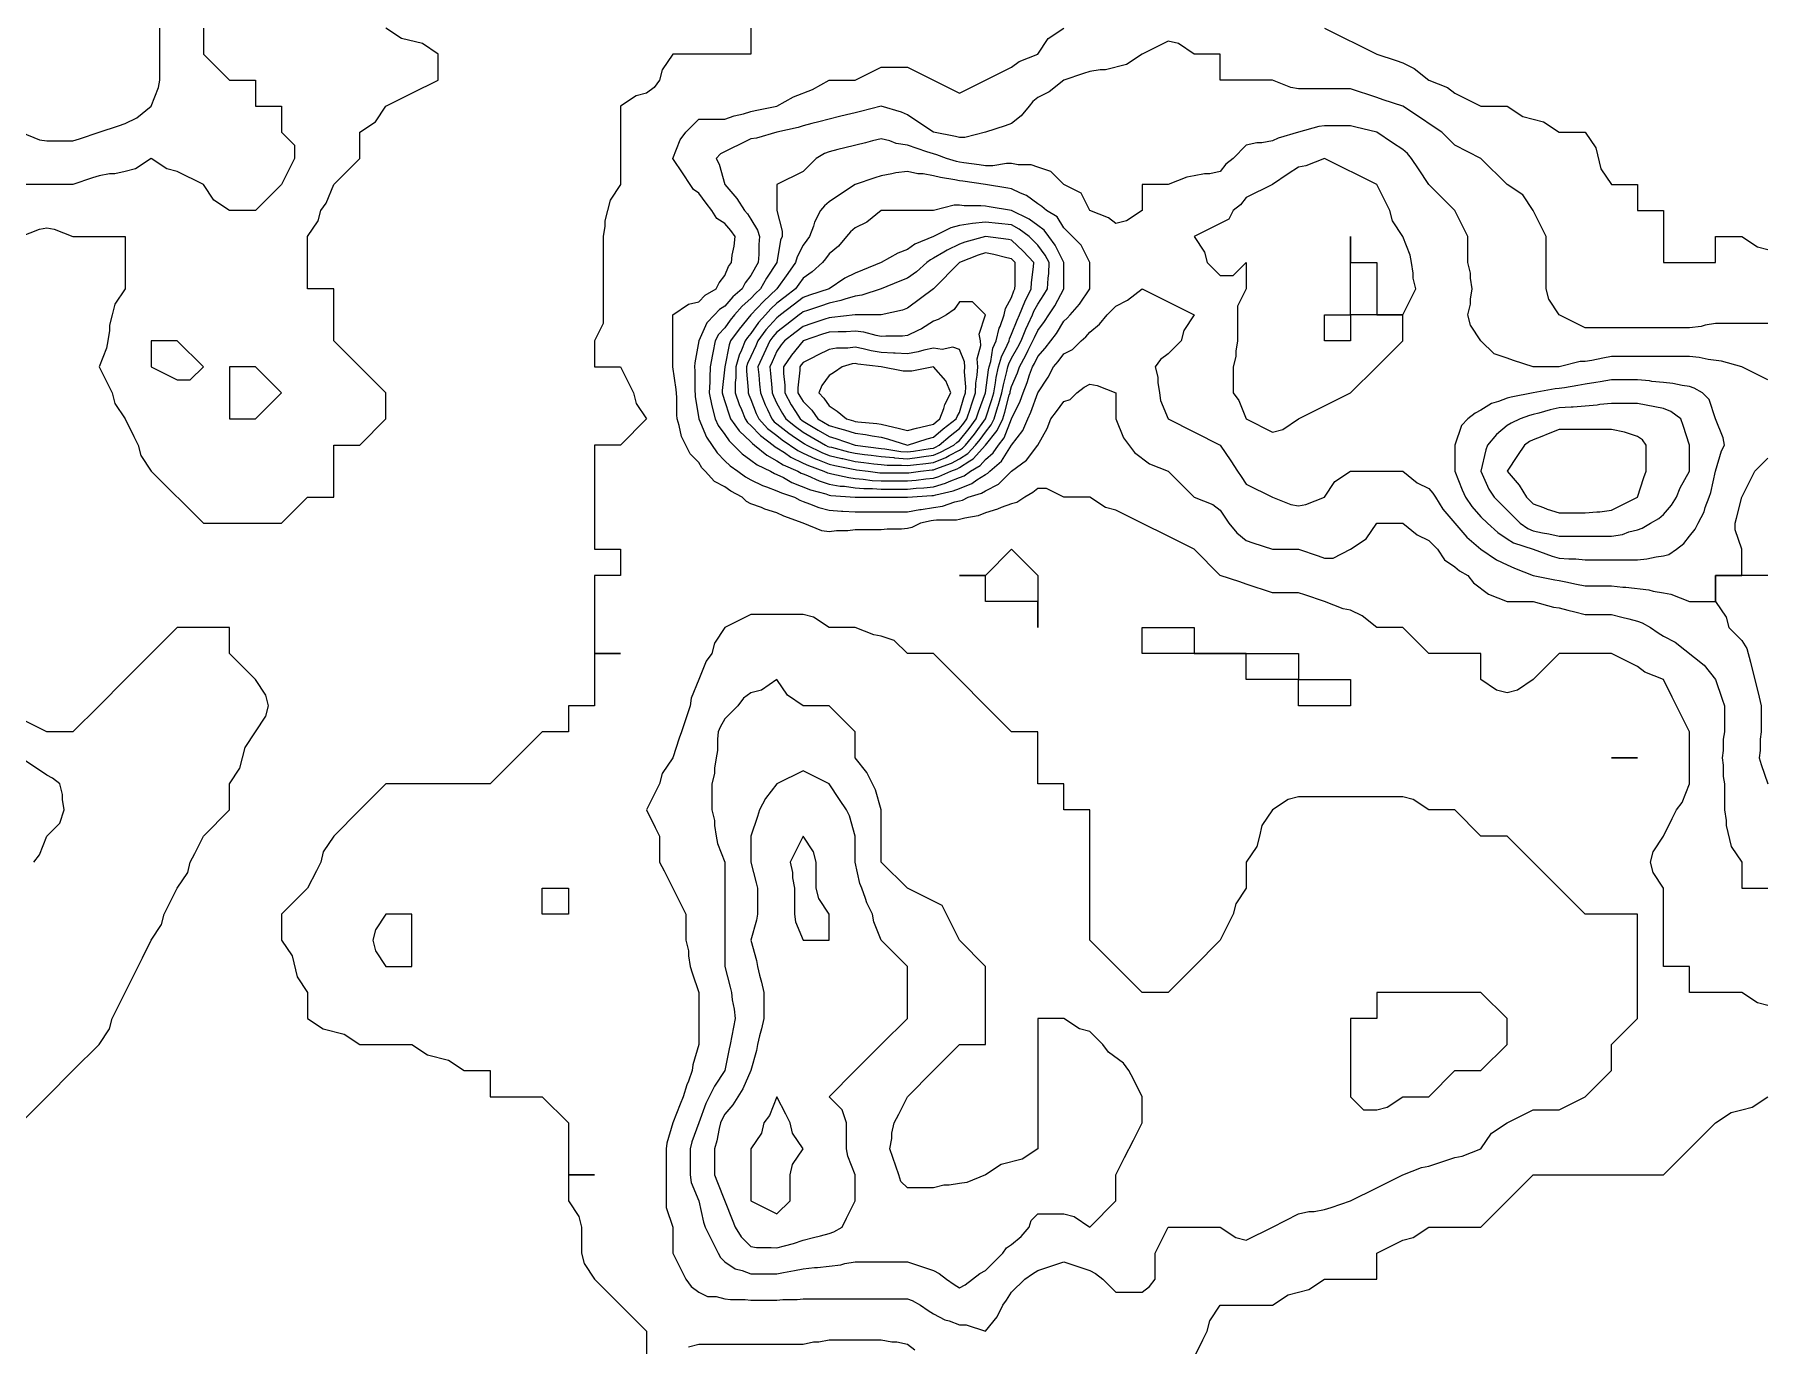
# Model space of a CAD drawing. Header units: inches. Extents: x 794995 to 811195, y 2485918 to 2508058.
# Drawn here: x 803711 to 805700, y 2494932 to 2496441 of the extents above; entities that cross this region are included whole.
import ezdxf

# ---------------------------------------------------------------- set-up
doc = ezdxf.new("R2010")
doc.units = ezdxf.units.IN
doc.header["$MEASUREMENT"] = 0
doc.layers.add('contour', color=7, linetype='Continuous')

msp = doc.modelspace()

# ---------------------------------------------------------------- linework, layer by layer
at = {"layer": 'contour'}
for points in [[(803695.2, 2496328.4), (803716.6, 2496319.8), (803725.2, 2496318.4), (803755.2, 2496318.4), (803762.7, 2496320.9), (803785.2, 2496328.4), (803807.7, 2496335.9), (803815.2, 2496338.4), (803828.5, 2496345), (803845.2, 2496358.4), (803853.7, 2496379.8), (803855.2, 2496388.4), (803855.2, 2496448.4)], [(803905.2, 2496448.4), (803905.2, 2496418.4), (803935.2, 2496388.4), (803965.2, 2496388.4), (803965.2, 2496358.4), (803995.2, 2496358.4), (803995.2, 2496328.4), (804010.2, 2496313.4), (804010.2, 2496298.4), (804005.2, 2496288.4), (803995.2, 2496268.4), (803965.2, 2496238.4), (803935.2, 2496238.4), (803917.2, 2496250.4), (803905.2, 2496268.4), (803875.2, 2496283.4), (803863.2, 2496286.4), (803845.2, 2496298.4), (803827.2, 2496286.4), (803815.2, 2496283.4), (803803.2, 2496280.4), (803797.2, 2496280.4), (803785.2, 2496278.4), (803777.7, 2496275.9), (803755.2, 2496268.4), (803695.2, 2496268.4)], [(803695.2, 2496208.4), (803716.6, 2496216.9), (803725.2, 2496218.4), (803733.7, 2496216.9), (803755.2, 2496208.4), (803815.2, 2496208.4), (803815.2, 2496148.4), (803803.2, 2496130.4), (803800.2, 2496118.4), (803797.2, 2496106.4), (803797.2, 2496100.4), (803795.2, 2496088.4), (803793.7, 2496079.8), (803785.2, 2496058.4), (803795.2, 2496038.4), (803800.2, 2496028.4), (803803.2, 2496016.4), (803815.2, 2495998.4), (803825.2, 2495978.4), (803830.2, 2495968.4), (803833.2, 2495956.4), (803845.2, 2495938.4), (803905.2, 2495878.4), (803995.2, 2495878.4), (804025.2, 2495908.4), (804055.2, 2495908.4), (804055.2, 2495968.4), (804085.2, 2495968.4), (804115.2, 2495998.4), (804115.2, 2496028.4), (804055.2, 2496088.4), (804055.2, 2496148.4), (804025.2, 2496148.4), (804025.2, 2496208.4), (804037.2, 2496226.4), (804040.2, 2496238.4), (804046.6, 2496246.9), (804055.2, 2496268.4), (804085.2, 2496298.4), (804085.2, 2496328.4), (804103.2, 2496340.4), (804115.2, 2496358.4), (804145.2, 2496373.4), (804175.2, 2496388.4), (804175.2, 2496418.4), (804157.2, 2496430.4), (804133.2, 2496436.4), (804115.2, 2496448.4)], [(804535.2, 2496448.4), (804535.2, 2496418.4), (804445.2, 2496418.4), (804433.2, 2496400.4), (804430.2, 2496388.4), (804423.7, 2496379.8), (804415.2, 2496373.4), (804403.2, 2496370.4), (804385.2, 2496358.4), (804385.2, 2496268.4), (804373.2, 2496250.4), (804370.2, 2496238.4), (804367.2, 2496226.4), (804367.2, 2496220.4), (804365.2, 2496208.4), (804365.2, 2496108.4), (804355.2, 2496088.4), (804355.2, 2496058.4), (804385.2, 2496058.4), (804395.2, 2496038.4), (804400.2, 2496028.4), (804403.2, 2496016.4), (804415.2, 2495998.4), (804385.2, 2495968.4), (804355.2, 2495968.4), (804355.2, 2495938.4), (804355.2, 2495848.4), (804385.2, 2495848.4), (804385.2, 2495818.4), (804355.2, 2495818.4), (804355.2, 2495788.4), (804355.2, 2495728.4), (804385.2, 2495728.4), (804355.2, 2495728.4), (804355.2, 2495698.4), (804355.2, 2495668.4), (804325.2, 2495668.4), (804325.2, 2495638.4), (804295.2, 2495638.4), (804265.2, 2495608.4), (804235.2, 2495578.4), (804115.2, 2495578.4), (804085.2, 2495548.4), (804055.2, 2495518.4), (804043.2, 2495500.4), (804040.2, 2495488.4), (804035.2, 2495478.4), (804025.2, 2495458.4), (803995.2, 2495428.4), (803995.2, 2495398.4), (804007.2, 2495380.4), (804013.2, 2495356.4), (804025.2, 2495338.4), (804025.2, 2495308.4), (804043.2, 2495296.4), (804067.2, 2495290.4), (804085.2, 2495278.4), (804145.2, 2495278.4), (804163.2, 2495266.4), (804187.2, 2495260.4), (804205.2, 2495248.4), (804235.2, 2495248.4), (804235.2, 2495218.4), (804295.2, 2495218.4), (804325.2, 2495188.4), (804325.2, 2495128.4), (804355.2, 2495128.4), (804325.2, 2495128.4), (804325.2, 2495098.4), (804337.2, 2495080.4), (804340.2, 2495068.4), (804340.2, 2495038.4), (804343.2, 2495026.4), (804355.2, 2495008.4), (804415.2, 2494948.4), (804415.2, 2494918.4)], [(805705.2, 2495323.4), (805693.2, 2495326.4), (805675.2, 2495338.4), (805615.2, 2495338.4), (805615.2, 2495368.4), (805585.2, 2495368.4), (805585.2, 2495458.4), (805573.2, 2495476.4), (805570.2, 2495488.4), (805573.2, 2495500.4), (805585.2, 2495518.4), (805595.2, 2495538.4), (805600.2, 2495548.4), (805606.6, 2495556.9), (805615.2, 2495578.4), (805615.2, 2495638.4), (805605.2, 2495658.4), (805595.2, 2495678.4), (805585.2, 2495698.4), (805563.7, 2495706.9), (805555.2, 2495713.4), (805525.2, 2495728.4), (805465.2, 2495728.4), (805435.2, 2495698.4), (805417.2, 2495686.4), (805405.2, 2495683.4), (805393.2, 2495686.4), (805375.2, 2495698.4), (805375.2, 2495728.4), (805315.2, 2495728.4), (805285.2, 2495758.4), (805255.2, 2495758.4), (805238.5, 2495771.7), (805225.2, 2495778.4), (805216.6, 2495779.8), (805195.2, 2495788.4), (805172.7, 2495795.9), (805165.2, 2495798.4), (805135.2, 2495798.4), (805105.2, 2495808.4), (805097.7, 2495810.9), (805075.2, 2495818.4), (805045.2, 2495848.4), (804955.2, 2495893.4), (804943.2, 2495896.4), (804925.2, 2495908.4), (804895.2, 2495908.4), (804875.2, 2495918.4), (804865.2, 2495918.4), (804859.7, 2495913.8), (804850.2, 2495908.4), (804841.2, 2495902.4), (804835.2, 2495900.9), (804823.2, 2495896.4), (804819, 2495894.5), (804805.2, 2495890.4), (804796.6, 2495886.9), (804781.2, 2495884.4), (804775.2, 2495882.6), (804771.6, 2495881.9), (804748.7, 2495881.9), (804745.2, 2495881.4), (804742.5, 2495881), (804730.2, 2495878.4), (804720.2, 2495873.4), (804715.2, 2495872.4), (804708.5, 2495871.7), (804691.8, 2495871.7), (804685.2, 2495870.9), (804655.2, 2495870.9), (804646.6, 2495869.8), (804633.7, 2495869.8), (804625.2, 2495868.4), (804616.6, 2495869.8), (804595.2, 2495878.4), (804573.2, 2495886.4), (804565.2, 2495890.4), (804551.3, 2495894.5), (804547.2, 2495896.4), (804535.2, 2495900.9), (804530.2, 2495903.4), (804525.2, 2495908.4), (804512.2, 2495915.4), (804505.2, 2495920.4), (804493.2, 2495926.4), (804482.7, 2495938.4), (804478.9, 2495942.1), (804475.2, 2495948.4), (804465.2, 2495958.4), (804455.2, 2495978.4), (804452.7, 2495990.9), (804450.2, 2495998.4), (804449.8, 2496003), (804449.8, 2496023.7), (804449.2, 2496032.4), (804445.2, 2496058.4), (804445.2, 2496118.4), (804463.2, 2496130.4), (804475.2, 2496133.4), (804482.7, 2496140.9), (804495.2, 2496148.4), (804498.5, 2496155), (804505.2, 2496163.4), (804509.4, 2496174.1), (804512.7, 2496178.4), (804513.7, 2496186.9), (804516.1, 2496197.5), (804517.2, 2496208.4), (804512.2, 2496215.4), (804505.2, 2496223.4), (804495.9, 2496229.1), (804490.2, 2496238.4), (804483.7, 2496246.9), (804475.2, 2496258.4), (804469.2, 2496262.4), (804465.2, 2496268.4), (804457.2, 2496280.4), (804445.2, 2496298.4), (804453.7, 2496319.8), (804460.2, 2496328.4), (804475.2, 2496343.4), (804505.2, 2496343.4), (804516.1, 2496347.5), (804526.6, 2496349.8), (804535.2, 2496352.4), (804540.2, 2496353.4), (804565.2, 2496358.4), (804584.2, 2496369.3), (804606.1, 2496377.5), (804625.2, 2496388.4), (804655.2, 2496388.4), (804685.2, 2496403.4), (804715.2, 2496403.4), (804775.2, 2496373.4), (804805.2, 2496388.4), (804835.2, 2496403.4), (804843.7, 2496409.8), (804865.2, 2496418.4), (804877.2, 2496436.4), (804895.2, 2496448.4)], [(805195.2, 2496448.4), (805255.2, 2496418.4), (805277.7, 2496410.9), (805285.2, 2496408.4), (805298.5, 2496401.7), (805315.2, 2496388.4), (805336.6, 2496379.8), (805345.2, 2496373.4), (805375.2, 2496358.4), (805405.2, 2496358.4), (805423.2, 2496346.4), (805447.2, 2496340.4), (805465.2, 2496328.4), (805495.2, 2496328.4), (805507.2, 2496310.4), (805513.2, 2496286.4), (805525.2, 2496268.4), (805555.2, 2496268.4), (805555.2, 2496238.4), (805585.2, 2496238.4), (805585.2, 2496178.4), (805645.2, 2496178.4), (805645.2, 2496208.4), (805675.2, 2496208.4), (805693.2, 2496196.4), (805705.2, 2496193.4)], [(805705.2, 2496108.4), (805645.2, 2496108.4), (805633.2, 2496106.4), (805628.5, 2496105), (805615.2, 2496103.4), (805495.2, 2496103.4), (805465.2, 2496118.4), (805453.2, 2496136.4), (805450.2, 2496148.4), (805450.2, 2496208.4), (805445.2, 2496218.4), (805435.2, 2496238.4), (805423.2, 2496256.4), (805405.2, 2496268.4), (805375.2, 2496298.4), (805345.2, 2496313.4), (805330.2, 2496328.4), (805321.2, 2496334.4), (805303.2, 2496346.4), (805285.2, 2496358.4), (805262.7, 2496365.9), (805255.2, 2496368.4), (805225.2, 2496378.4), (805165.2, 2496378.4), (805156.6, 2496379.8), (805135.2, 2496388.4), (805075.2, 2496388.4), (805075.2, 2496418.4), (805045.2, 2496418.4), (805027.2, 2496430.4), (805015.2, 2496433.4), (804985.2, 2496418.4), (804967.2, 2496406.4), (804943.2, 2496400.4), (804937.2, 2496400.4), (804925.2, 2496398.4), (804917.7, 2496395.9), (804895.2, 2496388.4), (804878.5, 2496375), (804865.2, 2496368.4), (804859.7, 2496363.8), (804855.2, 2496358.4), (804846.1, 2496347.5), (804835.2, 2496338.4), (804827.7, 2496335.9), (804805.2, 2496328.4), (804781.2, 2496322.4), (804775.2, 2496322.4), (804770.5, 2496323.7), (804745.2, 2496328.4), (804727.2, 2496340.4), (804715.2, 2496348.4), (804708.5, 2496351.7), (804685.2, 2496358.4), (804661.2, 2496352.4), (804655.2, 2496350.9), (804645.2, 2496348.4), (804637.2, 2496346.4), (804613.2, 2496340.4), (804605.2, 2496338.4), (804595.2, 2496335.9), (804589.7, 2496333.8), (804565.2, 2496328.4), (804541.8, 2496321.7), (804535.2, 2496320.9), (804500.2, 2496303.4), (804495.2, 2496298.4), (804498.5, 2496291.7), (804505.2, 2496268.4), (804519, 2496252.2), (804527.7, 2496238.4), (804531.2, 2496234.4), (804535.2, 2496228.4), (804542.7, 2496215.9), (804545.2, 2496208.4), (804544.4, 2496199.1), (804544.4, 2496187.6), (804543.7, 2496178.4), (804540.4, 2496173.1), (804535.2, 2496163.4), (804528.5, 2496155), (804525.2, 2496148.4), (804514.4, 2496139.1), (804505.2, 2496128.4), (804499.2, 2496124.4), (804493.2, 2496118.4), (804484.6, 2496108.9), (804475.2, 2496088.4), (804470.5, 2496063), (804470.2, 2496058.4), (804470.5, 2496053.7), (804470.5, 2496033), (804471.2, 2496024.4), (804475.2, 2495998.4), (804484.2, 2495977.4), (804496.2, 2495959.4), (804505.2, 2495950.4), (804511.2, 2495944.4), (804520.2, 2495938.4), (804528.8, 2495932), (804535.2, 2495928.4), (804548.5, 2495921.7), (804553.2, 2495920.4), (804565.2, 2495915.9), (804570.2, 2495913.4), (804585.2, 2495908.4), (804591.6, 2495904.8), (804595.2, 2495903.4), (804602.7, 2495900.9), (804613.2, 2495896.4), (804625.2, 2495893.4), (804639.3, 2495892.5), (804641, 2495892.5), (804655.2, 2495891.7), (804715.2, 2495891.7), (804729.4, 2495894.1), (804731, 2495894.2), (804745.2, 2495896.4), (804755.6, 2495897.9), (804769.7, 2495902.9), (804775.2, 2495904.1), (804778.5, 2495905), (804785.2, 2495908.4), (804800.5, 2495913), (804805.2, 2495915.9), (804820.2, 2495923.4), (804835.2, 2495938.4), (804852.3, 2495951.2), (804865.2, 2495968.4), (804876.1, 2495987.5), (804880.2, 2495998.4), (804886.6, 2496006.9), (804895.2, 2496018.4), (804902.7, 2496020.9), (804910.2, 2496028.4), (804918.5, 2496035), (804925.2, 2496038.4), (804933.7, 2496036.9), (804955.2, 2496028.4), (804955.2, 2495998.4), (804963.7, 2495976.9), (804976.6, 2495959.8), (804993.7, 2495946.9), (805015.2, 2495938.4), (805045.2, 2495908.4), (805066.6, 2495899.8), (805075.2, 2495893.4), (805081.2, 2495884.4), (805085.2, 2495878.4), (805094.2, 2495867.5), (805105.2, 2495858.4), (805112.7, 2495855.9), (805135.2, 2495848.4), (805165.2, 2495848.4), (805187.7, 2495840.9), (805195.2, 2495838.4), (805205.2, 2495838.4), (805225.2, 2495848.4), (805243.2, 2495860.4), (805255.2, 2495878.4), (805285.2, 2495878.4), (805301.8, 2495865), (805315.2, 2495858.4), (805320.2, 2495853.4), (805325.2, 2495848.4), (805333.2, 2495836.4), (805345.2, 2495828.4), (805350.6, 2495823.8), (805360.2, 2495818.4), (805366.6, 2495809.8), (805383.7, 2495796.9), (805405.2, 2495788.4), (805435.2, 2495788.4), (805458.5, 2495781.7), (805465.2, 2495780.9), (805475.2, 2495778.4), (805483.2, 2495776.4), (805495.2, 2495773.4), (805525.2, 2495773.4), (805537.2, 2495770.4), (805545.2, 2495768.4), (805555.2, 2495765.9), (805560.6, 2495763.8), (805570.2, 2495758.4), (805579.2, 2495752.4), (805585.2, 2495748.4), (805598.5, 2495741.7), (805631.8, 2495715), (805645.2, 2495698.4), (805652.7, 2495675.9), (805655.2, 2495668.4), (805655.2, 2495638.4), (805653.7, 2495629.8), (805653.7, 2495616.9), (805652.7, 2495608.4), (805653.7, 2495599.8), (805653.7, 2495586.9), (805655.2, 2495578.4), (805655.2, 2495548.4), (805657.2, 2495536.4), (805657.2, 2495530.4), (805663.2, 2495506.4), (805675.2, 2495488.4), (805675.2, 2495458.4), (805705.2, 2495458.4)], [(805705.2, 2496043.4), (805675.2, 2496058.4), (805651.8, 2496065), (805636.6, 2496066.9), (805626.1, 2496069.3), (805615.2, 2496070.4), (805525.2, 2496070.4), (805515.2, 2496068.4), (805502.7, 2496065.9), (805495.2, 2496064.4), (805489.2, 2496064.4), (805465.2, 2496058.4), (805435.2, 2496058.4), (805412.7, 2496065.9), (805405.2, 2496068.4), (805390.2, 2496073.4), (805375.2, 2496088.4), (805363.2, 2496106.4), (805360.2, 2496118.4), (805363.2, 2496130.4), (805363.2, 2496136.4), (805365.2, 2496148.4), (805363.2, 2496160.4), (805363.2, 2496166.4), (805360.2, 2496178.4), (805360.2, 2496208.4), (805355.2, 2496218.4), (805345.2, 2496238.4), (805315.2, 2496268.4), (805303.2, 2496286.4), (805295.2, 2496298.4), (805290.6, 2496303.8), (805285.2, 2496308.4), (805273.2, 2496316.4), (805255.2, 2496328.4), (805231.2, 2496334.4), (805225.2, 2496335.9), (805195.2, 2496335.9), (805188.5, 2496335), (805165.2, 2496328.4), (805141.8, 2496321.7), (805135.2, 2496318.4), (805123.2, 2496316.4), (805117.2, 2496316.4), (805105.2, 2496313.4), (805090.2, 2496298.4), (805081.8, 2496291.7), (805075.2, 2496283.4), (805063.2, 2496280.4), (805057.2, 2496280.4), (805045.2, 2496278.4), (805036.6, 2496276.9), (805015.2, 2496268.4), (804985.2, 2496268.4), (804985.2, 2496238.4), (804967.2, 2496226.4), (804955.2, 2496223.4), (804946.6, 2496229.8), (804925.2, 2496238.4), (804915.2, 2496258.4), (804895.2, 2496268.4), (804880.2, 2496283.4), (804865.2, 2496288.4), (804857.7, 2496290.9), (804842.7, 2496290.9), (804835.2, 2496292.4), (804829.2, 2496292.4), (804813.7, 2496289.8), (804805.2, 2496289.8), (804797.7, 2496290.9), (804780.2, 2496293.4), (804775.2, 2496294.1), (804771.6, 2496294.8), (804760.2, 2496298.4), (804749.2, 2496302.4), (804745.2, 2496303.4), (804737.7, 2496305.9), (804715.2, 2496313.4), (804702.3, 2496315.5), (804695.2, 2496318.4), (804685.2, 2496320.9), (804675.2, 2496318.4), (804667.2, 2496316.4), (804643.2, 2496310.4), (804635.2, 2496308.4), (804625.2, 2496305.9), (804619.7, 2496303.8), (804610.2, 2496298.4), (804595.2, 2496283.4), (804565.2, 2496268.4), (804565.2, 2496238.4), (804571.2, 2496214.4), (804571.2, 2496208.4), (804569.4, 2496204.1), (804565.2, 2496178.4), (804553.2, 2496160.4), (804546.4, 2496148.4), (804540.6, 2496142.9), (804535.2, 2496137.1), (804525.2, 2496128.4), (804516.4, 2496118.4), (804511.4, 2496112.2), (804505.2, 2496103.4), (804498, 2496095.6), (804493.9, 2496088.4), (804491.3, 2496074.5), (804490.9, 2496072.6), (804488.5, 2496058.4), (804487.8, 2496045.7), (804487.8, 2496041), (804487.2, 2496028.4), (804490.2, 2496013.4), (804493.9, 2495998.4), (804497.7, 2495990.9), (804505.2, 2495980.4), (804510, 2495973.2), (804515.2, 2495968.4), (804525.2, 2495958.4), (804535.2, 2495951.2), (804542.4, 2495945.6), (804557.7, 2495938.4), (804562.4, 2495935.6), (804565.2, 2495934.6), (804572.7, 2495930.9), (804582.3, 2495925.5), (804603.7, 2495916.9), (804621.4, 2495912.1), (804625.2, 2495910.9), (804627.3, 2495910.5), (804655.2, 2495908.4), (804715.2, 2495908.4), (804743.3, 2495910.2), (804745.2, 2495910.4), (804748, 2495911.2), (804767.9, 2495915.6), (804775.2, 2495918.4), (804789.3, 2495924.2), (804795.2, 2495928.4), (804805.2, 2495934.6), (804807.7, 2495935.9), (804810.2, 2495938.4), (804823.6, 2495949.9), (804835.2, 2495968.4), (804848.2, 2495985.3), (804853.9, 2495998.4), (804857.3, 2496006.2), (804865.2, 2496028.4), (804877.2, 2496046.4), (804883.2, 2496058.4), (804888.8, 2496064.7), (804895.2, 2496073.4), (804905.2, 2496078.4), (804915.2, 2496088.4), (804920.5, 2496093), (804925.2, 2496098.4), (804936.1, 2496107.5), (804945.2, 2496118.4), (804950.2, 2496123.4), (804955.2, 2496128.4), (804968.5, 2496135), (804985.2, 2496148.4), (805045.2, 2496118.4), (805033.2, 2496100.4), (805030.2, 2496088.4), (805015.2, 2496073.4), (805006.6, 2496066.9), (805000.2, 2496058.4), (805003.2, 2496046.4), (805003.2, 2496040.4), (805005.2, 2496028.4), (805006.6, 2496019.8), (805015.2, 2495998.4), (805075.2, 2495968.4), (805087.2, 2495950.4), (805095.2, 2495938.4), (805099.2, 2495932.4), (805105.2, 2495923.4), (805135.2, 2495908.4), (805156.6, 2495899.8), (805165.2, 2495898.4), (805173.7, 2495899.8), (805195.2, 2495908.4), (805207.2, 2495926.4), (805225.2, 2495938.4), (805285.2, 2495938.4), (805301.8, 2495925), (805315.2, 2495918.4), (805319.8, 2495913), (805322.7, 2495908.4), (805331.3, 2495894.5), (805359, 2495862.2), (805375.2, 2495848.4), (805393.2, 2495836.4), (805405.2, 2495830.4), (805413.7, 2495826.9), (805435.2, 2495818.4), (805460.2, 2495813.4), (805465.2, 2495812.4), (805472.7, 2495810.9), (805485.2, 2495808.4), (805495.2, 2495806.4), (805525.2, 2495806.4), (805538.5, 2495805), (805541.8, 2495805), (805568.5, 2495801.7), (805573.2, 2495800.4), (805585.2, 2495798.4), (805593.7, 2495796.9), (805615.2, 2495788.4), (805645.2, 2495788.4), (805645.2, 2495818.4), (805675.2, 2495818.4), (805675.2, 2495848.4), (805667.7, 2495870.9), (805667.7, 2495878.4), (805669.2, 2495884.4), (805675.2, 2495908.4), (805685.2, 2495928.4), (805690.2, 2495938.4), (805705.2, 2495953.4)], [(805705.2, 2495818.4), (805645.2, 2495818.4), (805645.2, 2495788.4), (805657.2, 2495770.4), (805660.2, 2495758.4), (805675.2, 2495743.4), (805681.2, 2495734.4), (805685.2, 2495718.4), (805687.2, 2495710.4), (805693.2, 2495686.4), (805695.2, 2495678.4), (805697.7, 2495668.4), (805697.7, 2495638.4), (805696.6, 2495629.8), (805696.6, 2495616.9), (805695.2, 2495608.4), (805697.7, 2495600.9), (805705.2, 2495578.4)], [(803695.2, 2495188.4), (803725.2, 2495218.4), (803755.2, 2495248.4), (803785.2, 2495278.4), (803797.2, 2495296.4), (803800.2, 2495308.4), (803805.2, 2495318.4), (803815.2, 2495338.4), (803825.2, 2495358.4), (803835.2, 2495378.4), (803845.2, 2495398.4), (803857.2, 2495416.4), (803860.2, 2495428.4), (803865.2, 2495438.4), (803875.2, 2495458.4), (803887.2, 2495476.4), (803890.2, 2495488.4), (803895.2, 2495498.4), (803905.2, 2495518.4), (803935.2, 2495548.4), (803935.2, 2495578.4), (803947.2, 2495596.4), (803953.2, 2495620.4), (803965.2, 2495638.4), (803977.2, 2495656.4), (803980.2, 2495668.4), (803977.2, 2495680.4), (803965.2, 2495698.4), (803935.2, 2495728.4), (803935.2, 2495758.4), (803875.2, 2495758.4), (803845.2, 2495728.4), (803815.2, 2495698.4), (803785.2, 2495668.4), (803755.2, 2495638.4), (803725.2, 2495638.4), (803695.2, 2495653.4)], [(803710.2, 2495488.4), (803716.6, 2495496.9), (803725.2, 2495518.4), (803740.2, 2495533.4), (803745.2, 2495548.4), (803743.2, 2495560.4), (803743.2, 2495566.4), (803740.2, 2495578.4), (803731.8, 2495585), (803725.2, 2495588.4), (803713.2, 2495596.4), (803695.2, 2495608.4)], [(805045.2, 2494918.4), (805055.2, 2494938.4), (805060.2, 2494948.4), (805063.2, 2494960.4), (805075.2, 2494978.4), (805135.2, 2494978.4), (805153.2, 2494990.4), (805165.2, 2494993.4), (805177.2, 2494996.4), (805195.2, 2495008.4), (805225.2, 2495008.4), (805255.2, 2495008.4), (805255.2, 2495038.4), (805285.2, 2495053.4), (805297.2, 2495056.4), (805315.2, 2495068.4), (805375.2, 2495068.4), (805405.2, 2495098.4), (805435.2, 2495128.4), (805585.2, 2495128.4), (805615.2, 2495158.4), (805645.2, 2495188.4), (805663.2, 2495200.4), (805675.2, 2495203.4), (805687.2, 2495206.4), (805705.2, 2495218.4)], [(804463.2, 2494930.4), (804475.2, 2494933.4), (804595.2, 2494933.4), (804607.2, 2494936.4), (804613.2, 2494936.4), (804625.2, 2494938.4), (804685.2, 2494938.4), (804697.2, 2494936.4), (804703.2, 2494936.4), (804715.2, 2494933.4), (804723.7, 2494926.9)]]:
    msp.add_lwpolyline(points, dxfattribs=at)
for points in [[(805135.2, 2495983.4), (805147.2, 2495986.4), (805165.2, 2495998.4), (805195.2, 2496013.4), (805225.2, 2496028.4), (805255.2, 2496058.4), (805285.2, 2496088.4), (805285.2, 2496118.4), (805225.2, 2496118.4), (805225.2, 2496088.4), (805195.2, 2496088.4), (805195.2, 2496118.4), (805225.2, 2496118.4), (805225.2, 2496208.4), (805225.2, 2496178.4), (805255.2, 2496178.4), (805255.2, 2496118.4), (805285.2, 2496118.4), (805295.2, 2496138.4), (805300.2, 2496148.4), (805297.2, 2496160.4), (805297.2, 2496166.4), (805295.2, 2496178.4), (805293.7, 2496186.9), (805285.2, 2496208.4), (805273.2, 2496226.4), (805270.2, 2496238.4), (805265.2, 2496248.4), (805255.2, 2496268.4), (805195.2, 2496298.4), (805173.7, 2496289.8), (805165.2, 2496288.4), (805153.2, 2496280.4), (805135.2, 2496268.4), (805105.2, 2496253.4), (805098.5, 2496245), (805090.2, 2496238.4), (805085.2, 2496228.4), (805075.2, 2496223.4), (805045.2, 2496208.4), (805057.2, 2496190.4), (805060.2, 2496178.4), (805075.2, 2496163.4), (805090.2, 2496163.4), (805105.2, 2496178.4), (805105.2, 2496148.4), (805095.2, 2496128.4), (805095.2, 2496118.4), (805095.2, 2496088.4), (805093.2, 2496076.4), (805093.2, 2496070.4), (805090.2, 2496058.4), (805090.2, 2496028.4), (805096.6, 2496019.8), (805105.2, 2495998.4)], [(804775.2, 2495930.9), (804780.5, 2495933.1), (804788, 2495938.4), (804798.8, 2495944.7), (804805.2, 2495951.7), (804814, 2495959.5), (804820.2, 2495968.4), (804826.6, 2495976.9), (804835.2, 2495998.4), (804844.8, 2496018.8), (804848.5, 2496028.4), (804853.2, 2496040.4), (804855.9, 2496049.1), (804859.2, 2496058.4), (804861.3, 2496062.2), (804865.2, 2496070.4), (804873.7, 2496079.8), (804880.2, 2496088.4), (804886.6, 2496096.9), (804895.2, 2496110.9), (804899.2, 2496114.4), (804902.7, 2496118.4), (804913.2, 2496130.4), (804925.2, 2496148.4), (804925.2, 2496178.4), (804915.2, 2496198.4), (804905.2, 2496208.4), (804900.2, 2496213.4), (804895.2, 2496218.4), (804887.7, 2496230.9), (804875.2, 2496238.4), (804869.8, 2496243), (804865.2, 2496245.9), (804852.3, 2496255.5), (804845.2, 2496258.4), (804835.2, 2496263.4), (804830.9, 2496264.1), (804805.2, 2496268.4), (804778.9, 2496272.1), (804775.2, 2496272.6), (804769.7, 2496273.8), (804753.2, 2496276.4), (804745.2, 2496278.4), (804733.2, 2496280.4), (804727.2, 2496280.4), (804715.2, 2496283.4), (804701.8, 2496281.7), (804697.2, 2496280.4), (804685.2, 2496278.4), (804677.7, 2496275.9), (804655.2, 2496268.4), (804637.2, 2496256.4), (804625.2, 2496248.4), (804619.7, 2496243.8), (804615.2, 2496238.4), (804608.5, 2496225), (804607.2, 2496220.4), (804602.7, 2496208.4), (804599.4, 2496204.1), (804595.2, 2496198.4), (804588.5, 2496185), (804586.6, 2496178.4), (804577.7, 2496165.9), (804565.2, 2496148.4), (804549.7, 2496133.8), (804535.2, 2496118.4), (804521.6, 2496101.9), (804511.8, 2496088.4), (804510, 2496083.6), (804505.2, 2496058.4), (804502.3, 2496031.2), (804502.2, 2496028.4), (804502.7, 2496025.9), (804505.2, 2496018.4), (804510, 2496003.2), (804511.8, 2495998.4), (804521.6, 2495984.8), (804535.2, 2495972.1), (804537, 2495970.2), (804539.4, 2495968.4), (804553.5, 2495956.7), (804565.2, 2495950.4), (804572.4, 2495945.6), (804589.2, 2495938.4), (804593, 2495936.2), (804595.2, 2495935.4), (804600.2, 2495933.4), (804613.9, 2495927.1), (804625.2, 2495923.4), (804638, 2495921.2), (804642.7, 2495920.9), (804655.2, 2495919.1), (804665.2, 2495918.4), (804675.2, 2495918.4), (804685.2, 2495917.7), (804715.2, 2495917.7), (804725.5, 2495918.7), (804734.2, 2495919.3), (804745.2, 2495920.4), (804759, 2495924.5), (804763.2, 2495926.4)], [(804745.2, 2495930.4), (804751.3, 2495932.2), (804765.2, 2495938.4), (804772.5, 2495941), (804775.2, 2495942.4), (804787.2, 2495950.4), (804790.9, 2495952.6), (804805.2, 2495968.4), (804818.5, 2495985), (804825.2, 2495998.4), (804827.5, 2496006.1), (804832.5, 2496025.8), (804833.3, 2496028.4), (804833.6, 2496029.9), (804835.2, 2496035.9), (804841.8, 2496051.7), (804844.2, 2496058.4), (804851.6, 2496071.9), (804854.2, 2496077.5), (804859.7, 2496088.4), (804861.3, 2496092.2), (804865.2, 2496100.4), (804873, 2496110.5), (804878, 2496118.4), (804884.7, 2496128.8), (804895.2, 2496148.4), (804895.2, 2496178.4), (804885.2, 2496198.4), (804878, 2496208.4), (804872.7, 2496215.9), (804865.2, 2496221.2), (804855.2, 2496228.4), (804835.2, 2496238.4), (804809.4, 2496242.6), (804805.2, 2496243.4), (804799.7, 2496243.8), (804780.6, 2496243.8), (804775.2, 2496244.4), (804769.2, 2496244.4), (804745.2, 2496238.4), (804685.2, 2496238.4), (804668.5, 2496225), (804655.2, 2496218.4), (804649.7, 2496213.8), (804645.2, 2496208.4), (804636.1, 2496197.5), (804625.2, 2496188.4), (804620.9, 2496182.6), (804617.7, 2496178.4), (804605.7, 2496167.8), (804595.2, 2496160.4), (804590.2, 2496153.4), (804586.6, 2496148.4), (804574.5, 2496139), (804565.2, 2496131.7), (804558.3, 2496125.2), (804551.8, 2496118.4), (804544, 2496109.5), (804535.2, 2496096.9), (804531.3, 2496092.2), (804528.5, 2496088.4), (804524.2, 2496077.5), (804521.6, 2496071.9), (804517.7, 2496058.4), (804517.7, 2496045.9), (804517.2, 2496040.4), (804517.2, 2496028.4), (804521.8, 2496015), (804524.2, 2496009.3), (804528.5, 2495998.4), (804531.3, 2495994.5), (804535.2, 2495990.9), (804546.1, 2495979.3), (804560.9, 2495968.4), (804563.2, 2495966.4), (804565.2, 2495965.4), (804573.7, 2495959.8), (804581.3, 2495954.5), (804595.2, 2495947.6), (804601.5, 2495944.7), (804619.2, 2495938.4), (804623.3, 2495936.5), (804625.2, 2495935.9), (804628.2, 2495935.4), (804647.7, 2495930.9), (804655.2, 2495929.8), (804664.4, 2495929.1), (804674.6, 2495927.8), (804685.2, 2495927.1), (804715.2, 2495927.1), (804725.4, 2495928.1), (804736.3, 2495929.5)], [(804715.2, 2495936.5), (804716.9, 2495936.6), (804730.2, 2495938.4), (804743.7, 2495939.8), (804745.2, 2495940), (804748, 2495941.2), (804765.8, 2495947.7), (804775.2, 2495952.4), (804784.8, 2495958.8), (804793.6, 2495968.4), (804798.8, 2495974.7), (804805.2, 2495983.4), (804811.8, 2495991.7), (804815.2, 2495998.4), (804819.4, 2496012.6), (804819.8, 2496013.7), (804823.9, 2496028.4), (804825.7, 2496037.8), (804829.7, 2496052.9), (804830.9, 2496058.4), (804831.8, 2496061.7), (804835.2, 2496068.4), (804842.4, 2496081.1), (804846.1, 2496088.4), (804851.6, 2496101.9), (804854.2, 2496107.5), (804859.2, 2496118.4), (804860.9, 2496122.6), (804865.2, 2496130.4), (804872.4, 2496141.2), (804876.4, 2496148.4), (804877.2, 2496160.4), (804877.8, 2496165.7), (804878.5, 2496178.4), (804873.7, 2496186.9), (804865.2, 2496198.4), (804860.4, 2496203.6), (804855.2, 2496208.4), (804843.7, 2496216.9), (804835.2, 2496221.7), (804805.2, 2496225), (804790.2, 2496223.4), (804775.2, 2496221.2), (804765.2, 2496218.4), (804745.2, 2496208.4), (804723.7, 2496199.8), (804715.2, 2496193.4), (804704.2, 2496189.3), (804685.2, 2496178.4), (804663.7, 2496169.8), (804655.2, 2496166.4), (804643.2, 2496160.4), (804625.2, 2496148.4), (804602.7, 2496140.9), (804595.2, 2496138.4), (804583.9, 2496129.6), (804569.4, 2496118.4), (804567, 2496116.5), (804565.2, 2496115), (804552.5, 2496101), (804543.3, 2496088.4), (804540.8, 2496082.7), (804535.2, 2496070.4), (804531.3, 2496062.2), (804530.2, 2496058.4), (804530.2, 2496053.4), (804532.2, 2496031.4), (804532.2, 2496028.4), (804532.9, 2496026.1), (804535.2, 2496020.9), (804541.4, 2496004.6), (804544.2, 2495998.4), (804554.4, 2495987.6), (804565.2, 2495979.3), (804571.3, 2495974.5), (804589, 2495962.2), (804595.2, 2495959.1), (804609.4, 2495952.6), (804611.8, 2495951.7), (804625.2, 2495946.4), (804631.6, 2495944.8), (804652.8, 2495940.8), (804655.2, 2495940.2), (804656.8, 2495940), (804670.2, 2495938.4), (804683.4, 2495936.6), (804685.2, 2495936.5)], [(804775.2, 2495962.4), (804778.8, 2495964.8), (804782.1, 2495968.4), (804792.4, 2495981.1), (804805.2, 2495998.4), (804812.5, 2496021), (804814.5, 2496028.4), (804816.7, 2496039.9), (804817.5, 2496046), (804820.2, 2496058.4), (804823.5, 2496070), (804830.2, 2496083.4), (804832.2, 2496088.4), (804832.8, 2496090.8), (804835.2, 2496095.9), (804841.4, 2496112.2), (804844.2, 2496118.4), (804850.2, 2496133.4), (804857.7, 2496148.4), (804858.1, 2496155.4), (804860.5, 2496173.7), (804860.9, 2496178.4), (804848.5, 2496191.7), (804835.2, 2496204.1), (804831.6, 2496204.8), (804805.2, 2496208.4), (804781.5, 2496202), (804775.2, 2496199.8), (804760.9, 2496192.6), (804757.2, 2496190.4), (804745.2, 2496183.4), (804741.8, 2496181.7), (804737.7, 2496178.4), (804725.7, 2496167.8), (804715.2, 2496160.4), (804706.6, 2496156.9), (804685.2, 2496148.4), (804662.7, 2496140.9), (804655.2, 2496139.8), (804643.2, 2496136.4), (804638.8, 2496134.7), (804625.2, 2496131.7), (804615.2, 2496128.4), (804600.2, 2496123.4), (804595.2, 2496121.7), (804593.3, 2496120.2), (804590.9, 2496118.4), (804576.4, 2496107.1), (804565.2, 2496098.4), (804560.4, 2496093.1), (804557, 2496088.4), (804543.3, 2496058.4), (804544.2, 2496049.4), (804545.2, 2496038.4), (804546.1, 2496028.4), (804551.6, 2496014.8), (804554.2, 2496009.3), (804559.2, 2495998.4), (804562.1, 2495995.3), (804565.2, 2495992.9), (804579, 2495982.2), (804586.6, 2495976.9), (804595.2, 2495970.9), (804596.7, 2495969.9), (804599.4, 2495968.4), (804616.6, 2495959.8), (804625.2, 2495956.4), (804639.8, 2495953), (804640.8, 2495952.8), (804655.2, 2495949.6), (804665.2, 2495948.4), (804676.6, 2495946.9), (804685.2, 2495945.9), (804692, 2495945.2), (804708.3, 2495945.2), (804715.2, 2495944.7), (804722.4, 2495945.6), (804736.4, 2495947.1), (804745.2, 2495948.4), (804759.3, 2495954.2), (804763.2, 2495956.4)], [(804745.2, 2495956.7), (804753.4, 2495960.1), (804768.5, 2495968.4), (804772.1, 2495971.4), (804775.2, 2495973.8), (804786.2, 2495987.3), (804794.4, 2495998.4), (804797.1, 2496006.5), (804805.2, 2496028.4), (804808.7, 2496054.8), (804809.4, 2496058.4), (804811.2, 2496064.4), (804813.7, 2496079.8), (804817.2, 2496088.4), (804820.8, 2496102.8), (804821.8, 2496105), (804826.6, 2496118.4), (804828.1, 2496125.4), (804835.2, 2496138.4), (804837.7, 2496145.9), (804838.9, 2496148.4), (804839.2, 2496152.4), (804839.2, 2496174.4), (804839.4, 2496178.4), (804837.4, 2496180.6), (804835.2, 2496182.6), (804829.7, 2496183.8), (804814.6, 2496187.8), (804805.2, 2496189.6), (804796.6, 2496186.9), (804775.2, 2496178.4), (804745.2, 2496148.4), (804715.2, 2496125.9), (804709.7, 2496123.8), (804685.2, 2496118.4), (804655.2, 2496118.4), (804628.3, 2496115.2), (804625.2, 2496115), (804620.2, 2496113.4), (804605.2, 2496108.4), (804595.2, 2496105), (804585.8, 2496097.7), (804573.7, 2496088.4), (804570, 2496083.6), (804565.2, 2496076.4), (804559.5, 2496064), (804557, 2496058.4), (804557.7, 2496050.9), (804559.2, 2496034.4), (804559.7, 2496028.4), (804561.3, 2496024.5), (804565.2, 2496016.4), (804571.4, 2496004.6), (804575.2, 2495998.4), (804586.4, 2495989.6), (804595.2, 2495983.4), (804604.6, 2495977.8), (804620.9, 2495968.4), (804623.7, 2495966.9), (804625.2, 2495966.4), (804627.8, 2495965.8), (804647.5, 2495960.7), (804655.2, 2495959), (804665.9, 2495957.6), (804673.5, 2495956.7), (804685.2, 2495955.2), (804699.6, 2495953.9), (804700.5, 2495953.7), (804715.2, 2495952.6), (804729.1, 2495954.4), (804731.6, 2495954.8)], [(804745.2, 2495965), (804747.5, 2495966), (804751.8, 2495968.4), (804764.4, 2495979.1), (804775.2, 2495987.5), (804780.1, 2495993.5), (804783.7, 2495998.4), (804787.8, 2496011), (804788.9, 2496014.6), (804793.6, 2496028.4), (804794, 2496039.5), (804795.7, 2496048.9), (804796.2, 2496058.4), (804795.7, 2496067.8), (804799.7, 2496082.9), (804799.2, 2496088.4), (804797.7, 2496095.9), (804805.2, 2496118.4), (804790.2, 2496133.4), (804775.2, 2496133.4), (804769.2, 2496124.4), (804760.2, 2496118.4), (804750.6, 2496112.9), (804745.2, 2496110.9), (804731.3, 2496102.2), (804727.2, 2496100.4), (804715.2, 2496094.4), (804709.7, 2496093.8), (804690.6, 2496093.8), (804685.2, 2496093.4), (804679.2, 2496094.4), (804665.2, 2496098.4), (804655.2, 2496099.6), (804644.6, 2496098.9), (804635.7, 2496098.9), (804625.2, 2496098.4), (804617.7, 2496095.9), (804595.2, 2496088.4), (804581.8, 2496071.7), (804572.7, 2496058.4), (804572.7, 2496050.9), (804574.2, 2496037.4), (804574.2, 2496028.4), (804581.6, 2496014.8), (804586.6, 2496006.9), (804591.8, 2495998.4), (804593.7, 2495996.9), (804595.2, 2495995.9), (804601.2, 2495992.4), (804612.5, 2495985.7), (804625.2, 2495978.4), (804632.9, 2495976.1), (804655.2, 2495968.4), (804685.2, 2495964.6), (804689.3, 2495964.2), (804707.8, 2495961), (804715.2, 2495960.5), (804722.1, 2495961.4), (804741.3, 2495964.5)], [(803875.2, 2496043.4), (803890.2, 2496043.4), (803905.2, 2496058.4), (803875.2, 2496088.4), (803845.2, 2496088.4), (803845.2, 2496058.4)], [(804745.2, 2495977.4), (804756.5, 2495987), (804771.4, 2495998.4), (804772.4, 2496001.1), (804775.2, 2496005.9), (804780.3, 2496023.2), (804782.1, 2496028.4), (804782.4, 2496035.6), (804780.9, 2496052.6), (804781.2, 2496058.4), (804780.9, 2496064.1), (804775.2, 2496078.4), (804767.7, 2496080.9), (804755.2, 2496078.4), (804745.2, 2496079.8), (804734.2, 2496077.5), (804727.8, 2496075.7), (804715.2, 2496073.4), (804701, 2496074.2), (804699.3, 2496074.2), (804685.2, 2496075), (804673.7, 2496076.9), (804664.4, 2496079.1), (804655.2, 2496080.9), (804646.6, 2496079.8), (804633.7, 2496079.8), (804625.2, 2496078.4), (804611.8, 2496071.7), (804605.2, 2496068.4), (804595.2, 2496063.4), (804592.9, 2496060.6), (804591.4, 2496058.4), (804591.4, 2496054.6), (804589.2, 2496034.4), (804589.2, 2496028.4), (804591.3, 2496024.5), (804595.2, 2496018.4), (804605.2, 2496008.4), (804612.3, 2495998.4), (804625.2, 2495990.9), (804635.7, 2495987.8), (804642.7, 2495985.9), (804655.2, 2495982), (804667.2, 2495980.4), (804674.6, 2495978.9), (804685.2, 2495977.4), (804692.4, 2495975.6), (804715.2, 2495968.4), (804738, 2495975.6)], [(803965.2, 2495998.4), (803995.2, 2496028.4), (803965.2, 2496058.4), (803935.2, 2496058.4), (803935.2, 2496028.4), (803935.2, 2495998.4)], [(804745.2, 2495992.4), (804748.4, 2495995.1), (804752.7, 2495998.4), (804757.2, 2496010.4), (804758.5, 2496015), (804765.2, 2496028.4), (804759.3, 2496042.5), (804745.2, 2496058.4), (804720.2, 2496053.4), (804710.2, 2496053.4), (804685.2, 2496058.4), (804658.3, 2496061.5), (804655.2, 2496062.1), (804651.8, 2496061.7), (804640.2, 2496058.4), (804631.2, 2496052.4), (804625.2, 2496048.4), (804616.6, 2496036.9), (804613.2, 2496028.4), (804619.2, 2496022.4), (804625.2, 2496013.4), (804634.4, 2496007.6), (804645.2, 2495998.4), (804653.1, 2495996.3), (804655.2, 2495995.6), (804658.3, 2495995.2), (804679.9, 2495993.1), (804685.2, 2495992.4), (804693.2, 2495990.4), (804704.7, 2495987.9), (804715.2, 2495985), (804725.6, 2495987.9), (804737.2, 2495990.4)], [(805585.2, 2495840.9), (805591.2, 2495842.4), (805600.2, 2495848.4), (805608.5, 2495855), (805615.2, 2495863.4), (805621.8, 2495871.7), (805625.2, 2495878.4), (805631.8, 2495891.7), (805633.2, 2495896.4), (805637.7, 2495908.4), (805639.7, 2495913.8), (805645.2, 2495938.4), (805651.8, 2495961.7), (805655.2, 2495968.4), (805653.7, 2495976.9), (805645.2, 2495998.4), (805637.7, 2496020.9), (805630.2, 2496028.4), (805620.6, 2496033.8), (805615.2, 2496035.9), (805606.6, 2496036.9), (805596.1, 2496039.3), (805585.2, 2496040.4), (805571.8, 2496041.7), (805569, 2496042.2), (805555.2, 2496043.4), (805525.2, 2496043.4), (805512.3, 2496041.2), (805507.2, 2496040.4), (805495.2, 2496038.4), (805486.6, 2496036.9), (805471.2, 2496034.4), (805465.2, 2496033.4), (805460.5, 2496033), (805435.2, 2496028.4), (805409.8, 2496023.7), (805405.2, 2496022.4), (805395.2, 2496018.4), (805387.2, 2496016.4), (805375.2, 2496008.4), (805368.5, 2496005), (805360.2, 2495998.4), (805352.7, 2495990.9), (805345.2, 2495968.4), (805345.2, 2495938.4), (805353.7, 2495916.9), (805357.2, 2495908.4), (805364.6, 2495897.8), (805375.2, 2495885.9), (805382.7, 2495878.4), (805394.6, 2495867.8), (805405.2, 2495860.4), (805412.7, 2495855.9), (805435.2, 2495848.4), (805457.2, 2495840.4), (805465.2, 2495838.4), (805476.1, 2495837.5), (805484.2, 2495837.5), (805495.2, 2495836.4), (805555.2, 2495836.4), (805566.1, 2495837.5), (805576.6, 2495839.8)], [(805555.2, 2495870.9), (805560.6, 2495872.9), (805570.2, 2495878.4), (805579.7, 2495883.8), (805585.2, 2495888.4), (805594.4, 2495899.1), (805600.2, 2495908.4), (805604.2, 2495919.3), (805615.2, 2495938.4), (805615.2, 2495968.4), (805607.7, 2495990.9), (805605.2, 2495998.4), (805593.7, 2496006.9), (805585.2, 2496010.4), (805555.2, 2496016.4), (805525.2, 2496016.4), (805511.8, 2496015), (805509, 2496014.5), (805481.3, 2496012.2), (805479, 2496012.2), (805465.2, 2496011.2), (805454.6, 2496008.9), (805441.8, 2496005), (805435.2, 2496003.4), (805431.2, 2496002.4), (805420.2, 2495998.4), (805409.8, 2495993.7), (805405.2, 2495990.9), (805393.2, 2495980.4), (805382.7, 2495968.4), (805380.6, 2495962.9), (805375.2, 2495938.4), (805384.4, 2495917.6), (805390.2, 2495908.4), (805420.2, 2495878.4), (805429.2, 2495872.4), (805435.2, 2495869.8), (805446.1, 2495867.5), (805453.2, 2495866.4), (805465.2, 2495863.4), (805525.2, 2495863.4), (805538, 2495865.5), (805545.2, 2495868.4)], [(805525.2, 2495893.4), (805555.2, 2495908.4), (805562.7, 2495930.9), (805565.2, 2495938.4), (805565.2, 2495968.4), (805561.2, 2495974.4), (805555.2, 2495978.4), (805540.2, 2495983.4), (805525.2, 2495986.4), (805465.2, 2495986.4), (805452.3, 2495981.2), (805445.2, 2495978.4), (805435.2, 2495974.4), (805431.2, 2495972.4), (805425.2, 2495968.4), (805417.2, 2495956.4), (805405.2, 2495938.4), (805419, 2495922.2), (805427.7, 2495908.4), (805435.2, 2495900.9), (805447.2, 2495896.4), (805451.3, 2495894.5), (805465.2, 2495890.4), (805495.2, 2495890.4), (805508.5, 2495891.7), (805511.8, 2495891.7)], [(804865.2, 2495758.4), (804865.2, 2495788.4), (804805.2, 2495788.4), (804805.2, 2495818.4), (804775.2, 2495818.4), (804805.2, 2495818.4), (804835.2, 2495848.4), (804865.2, 2495818.4)], [(804805.2, 2494948.4), (804818.5, 2494965), (804825.2, 2494978.4), (804829.2, 2494984.4), (804835.2, 2494993.4), (804850.2, 2495008.4), (804859.2, 2495014.4), (804865.2, 2495018.4), (804895.2, 2495028.4), (804925.2, 2495018.4), (804931.8, 2495015), (804940.2, 2495008.4), (804955.2, 2494993.4), (804985.2, 2494993.4), (804993.7, 2494999.8), (805000.2, 2495008.4), (805000.2, 2495038.4), (805005.2, 2495048.4), (805015.2, 2495068.4), (805075.2, 2495068.4), (805093.2, 2495056.4), (805105.2, 2495053.4), (805135.2, 2495068.4), (805165.2, 2495083.4), (805177.2, 2495086.4), (805183.2, 2495086.4), (805195.2, 2495088.4), (805202.7, 2495090.9), (805225.2, 2495098.4), (805255.2, 2495113.4), (805285.2, 2495128.4), (805306.6, 2495136.9), (805315.2, 2495138.4), (805345.2, 2495148.4), (805353.7, 2495149.8), (805375.2, 2495158.4), (805387.2, 2495176.4), (805405.2, 2495188.4), (805435.2, 2495203.4), (805465.2, 2495203.4), (805495.2, 2495218.4), (805525.2, 2495248.4), (805525.2, 2495278.4), (805555.2, 2495308.4), (805555.2, 2495428.4), (805495.2, 2495428.4), (805405.2, 2495518.4), (805375.2, 2495518.4), (805345.2, 2495548.4), (805315.2, 2495548.4), (805297.2, 2495560.4), (805285.2, 2495563.4), (805165.2, 2495563.4), (805153.2, 2495560.4), (805135.2, 2495548.4), (805123.2, 2495530.4), (805120.2, 2495518.4), (805117.2, 2495506.4), (805105.2, 2495488.4), (805105.2, 2495458.4), (805093.2, 2495440.4), (805090.2, 2495428.4), (805085.2, 2495418.4), (805075.2, 2495398.4), (805045.2, 2495368.4), (805015.2, 2495338.4), (804985.2, 2495338.4), (804925.2, 2495398.4), (804925.2, 2495548.4), (804895.2, 2495548.4), (804895.2, 2495578.4), (804865.2, 2495578.4), (804865.2, 2495638.4), (804835.2, 2495638.4), (804745.2, 2495728.4), (804715.2, 2495728.4), (804700.2, 2495743.4), (804685.2, 2495748.4), (804676.6, 2495749.8), (804655.2, 2495758.4), (804625.2, 2495758.4), (804607.2, 2495770.4), (804595.2, 2495773.4), (804535.2, 2495773.4), (804505.2, 2495758.4), (804493.2, 2495740.4), (804490.2, 2495728.4), (804483.7, 2495719.8), (804475.2, 2495698.4), (804466.6, 2495676.9), (804465.2, 2495668.4), (804455.2, 2495638.4), (804452.7, 2495630.9), (804445.2, 2495608.4), (804433.2, 2495590.4), (804430.2, 2495578.4), (804425.2, 2495568.4), (804415.2, 2495548.4), (804425.2, 2495528.4), (804430.2, 2495518.4), (804430.2, 2495488.4), (804435.2, 2495478.4), (804455.2, 2495438.4), (804460.2, 2495428.4), (804460.2, 2495398.4), (804463.2, 2495386.4), (804463.2, 2495380.4), (804465.2, 2495368.4), (804467.7, 2495360.9), (804475.2, 2495338.4), (804475.2, 2495278.4), (804468.5, 2495255), (804467.7, 2495248.4), (804463.2, 2495236.4), (804461.3, 2495232.2), (804457.2, 2495218.4), (804453.7, 2495209.8), (804445.2, 2495188.4), (804438.5, 2495165), (804437.7, 2495158.4), (804437.7, 2495090.9), (804445.2, 2495068.4), (804445.2, 2495038.4), (804455.2, 2495018.4), (804460.2, 2495008.4), (804466.6, 2494999.8), (804475.2, 2494993.4), (804485.2, 2494988.4), (804495.2, 2494988.4), (804505.2, 2494985.9), (804511.8, 2494985), (804528.5, 2494985), (804535.2, 2494984.4), (804565.2, 2494984.4), (804571.8, 2494985), (804588.5, 2494985), (804595.2, 2494985.9), (804715.2, 2494985.9), (804720.6, 2494983.8), (804730.2, 2494978.4), (804739.2, 2494972.4), (804745.2, 2494968.4), (804758.5, 2494961.7), (804763.2, 2494960.4), (804775.2, 2494955.9), (804782.7, 2494955.9)], [(805225.2, 2495668.4), (805165.2, 2495668.4), (805165.2, 2495698.4), (805105.2, 2495698.4), (805105.2, 2495728.4), (804985.2, 2495728.4), (804985.2, 2495758.4), (805045.2, 2495758.4), (805045.2, 2495728.4), (805165.2, 2495728.4), (805165.2, 2495698.4), (805225.2, 2495698.4)], [(804775.2, 2494998.4), (804781.8, 2495001.7), (804790.2, 2495008.4), (804798.5, 2495015), (804805.2, 2495018.4), (804815.2, 2495028.4), (804825.2, 2495038.4), (804829.2, 2495044.4), (804835.2, 2495048.4), (804846.1, 2495057.5), (804855.2, 2495068.4), (804857.7, 2495075.9), (804865.2, 2495083.4), (804895.2, 2495083.4), (804907.2, 2495080.4), (804925.2, 2495068.4), (804955.2, 2495098.4), (804955.2, 2495128.4), (804965.2, 2495148.4), (804975.2, 2495168.4), (804985.2, 2495188.4), (804985.2, 2495218.4), (804975.2, 2495238.4), (804970.2, 2495248.4), (804963.7, 2495256.9), (804946.6, 2495269.8), (804940.2, 2495278.4), (804925.2, 2495293.4), (804913.2, 2495296.4), (804895.2, 2495308.4), (804865.2, 2495308.4), (804865.2, 2495278.4), (804865.2, 2495158.4), (804847.2, 2495146.4), (804823.2, 2495140.4), (804805.2, 2495128.4), (804783.7, 2495119.8), (804775.2, 2495118.4), (804763.2, 2495116.4), (804757.2, 2495116.4), (804745.2, 2495113.4), (804715.2, 2495113.4), (804707.7, 2495120.9), (804705.2, 2495128.4), (804695.2, 2495158.4), (804697.2, 2495170.4), (804697.2, 2495176.4), (804700.2, 2495188.4), (804705.2, 2495198.4), (804715.2, 2495218.4), (804745.2, 2495248.4), (804775.2, 2495278.4), (804805.2, 2495278.4), (804805.2, 2495368.4), (804775.2, 2495398.4), (804765.2, 2495418.4), (804755.2, 2495438.4), (804715.2, 2495458.4), (804685.2, 2495488.4), (804685.2, 2495548.4), (804678.5, 2495571.7), (804675.2, 2495578.4), (804668.5, 2495591.7), (804655.2, 2495608.4), (804655.2, 2495638.4), (804625.2, 2495668.4), (804595.2, 2495668.4), (804577.2, 2495680.4), (804565.2, 2495698.4), (804547.2, 2495686.4), (804535.2, 2495683.4), (804526.6, 2495676.9), (804520.2, 2495668.4), (804505.2, 2495653.4), (804499.7, 2495643.8), (804497.7, 2495638.4), (804496.6, 2495629.8), (804496.6, 2495616.9), (804495.2, 2495608.4), (804493.2, 2495596.4), (804493.2, 2495590.4), (804490.2, 2495578.4), (804490.2, 2495548.4), (804493.2, 2495536.4), (804493.2, 2495530.4), (804495.2, 2495518.4), (804496.6, 2495509.8), (804505.2, 2495488.4), (804505.2, 2495368.4), (804511.2, 2495344.4), (804512.7, 2495338.4), (804513.7, 2495329.8), (804516.1, 2495319.3), (804517.2, 2495308.4), (804515.2, 2495298.4), (804511.2, 2495278.4), (804510.2, 2495273.4), (804505.2, 2495248.4), (804493.2, 2495230.4), (804487.2, 2495218.4), (804483.2, 2495210.4), (804475.2, 2495188.4), (804467.2, 2495166.4), (804465.2, 2495158.4), (804465.2, 2495128.4), (804466.6, 2495119.8), (804475.2, 2495098.4), (804480.6, 2495073.8), (804482.7, 2495068.4), (804497.7, 2495038.4), (804500.2, 2495033.4), (804505.2, 2495028.4), (804517.2, 2495020.4), (804525.2, 2495018.4), (804535.2, 2495014.4), (804565.2, 2495014.4), (804572.7, 2495015.9), (804585.2, 2495018.4), (804595.2, 2495020.4), (804608.5, 2495021.7), (804611.8, 2495021.7), (804638.5, 2495025), (804643.2, 2495026.4), (804655.2, 2495028.4), (804715.2, 2495028.4), (804745.2, 2495018.4), (804751.8, 2495015), (804760.2, 2495008.4), (804769.2, 2495002.4)], [(804625.2, 2495060.9), (804630.6, 2495062.9), (804640.2, 2495068.4), (804645.2, 2495078.4), (804655.2, 2495098.4), (804655.2, 2495128.4), (804646.6, 2495149.8), (804645.2, 2495158.4), (804645.2, 2495188.4), (804640.2, 2495203.4), (804625.2, 2495218.4), (804655.2, 2495248.4), (804685.2, 2495278.4), (804715.2, 2495308.4), (804715.2, 2495368.4), (804685.2, 2495398.4), (804676.6, 2495419.8), (804675.2, 2495428.4), (804668.5, 2495441.7), (804667.2, 2495446.4), (804662.7, 2495458.4), (804660.6, 2495463.8), (804655.2, 2495488.4), (804655.2, 2495518.4), (804648.5, 2495541.7), (804645.2, 2495548.4), (804637.2, 2495560.4), (804625.2, 2495578.4), (804595.2, 2495593.4), (804565.2, 2495578.4), (804551.8, 2495561.7), (804545.2, 2495548.4), (804542.7, 2495540.9), (804535.2, 2495518.4), (804535.2, 2495488.4), (804541.2, 2495464.4), (804542.7, 2495458.4), (804542.7, 2495428.4), (804541.8, 2495421.7), (804535.2, 2495398.4), (804541.8, 2495375), (804542.7, 2495368.4), (804545.2, 2495358.4), (804547.2, 2495350.4), (804550.2, 2495338.4), (804550.2, 2495308.4), (804547.2, 2495296.4), (804545.2, 2495288.4), (804542.7, 2495278.4), (804541.8, 2495271.7), (804535.2, 2495248.4), (804525.9, 2495227.6), (804520.2, 2495218.4), (804514.4, 2495209.1), (804505.2, 2495198.4), (804501.6, 2495191.9), (804500.2, 2495188.4), (804498.5, 2495181.7), (804495.9, 2495167.6), (804493.2, 2495158.4), (804493.2, 2495128.4), (804496.6, 2495119.8), (804513.7, 2495076.9), (804517.2, 2495068.4), (804523.9, 2495057.1), (804535.2, 2495045.9), (804541.8, 2495045), (804558.5, 2495045), (804565.2, 2495044.4), (804573.7, 2495046.9), (804584.2, 2495049.3), (804595.2, 2495053.4), (804607.2, 2495056.4), (804615.2, 2495058.4)], [(805555.2, 2495608.4), (805525.2, 2495608.4)], [(804595.2, 2495398.4), (804625.2, 2495398.4), (804625.2, 2495428.4), (804613.2, 2495446.4), (804610.2, 2495458.4), (804610.2, 2495488.4), (804607.2, 2495500.4), (804595.2, 2495518.4), (804585.2, 2495498.4), (804580.2, 2495488.4), (804583.2, 2495476.4), (804583.2, 2495470.4), (804585.2, 2495458.4), (804585.2, 2495428.4), (804586.6, 2495419.8)], [(804325.2, 2495428.4), (804295.2, 2495428.4), (804295.2, 2495458.4), (804325.2, 2495458.4)], [(804115.2, 2495368.4), (804145.2, 2495368.4), (804145.2, 2495428.4), (804115.2, 2495428.4), (804103.2, 2495410.4), (804100.2, 2495398.4), (804103.2, 2495386.4)], [(805255.2, 2495203.4), (805267.2, 2495206.4), (805285.2, 2495218.4), (805315.2, 2495218.4), (805345.2, 2495248.4), (805375.2, 2495248.4), (805405.2, 2495278.4), (805405.2, 2495308.4), (805375.2, 2495338.4), (805255.2, 2495338.4), (805255.2, 2495308.4), (805225.2, 2495308.4), (805225.2, 2495278.4), (805225.2, 2495218.4), (805240.2, 2495203.4)], [(804565.2, 2495083.4), (804580.2, 2495098.4), (804580.2, 2495128.4), (804583.2, 2495140.4), (804595.2, 2495158.4), (804583.2, 2495176.4), (804580.2, 2495188.4), (804575.2, 2495198.4), (804565.2, 2495218.4), (804556.6, 2495196.9), (804550.2, 2495188.4), (804547.2, 2495176.4), (804535.2, 2495158.4), (804535.2, 2495098.4)]]:
    msp.add_lwpolyline(points, close=True, dxfattribs=at)

doc.saveas('drawing.dxf')
